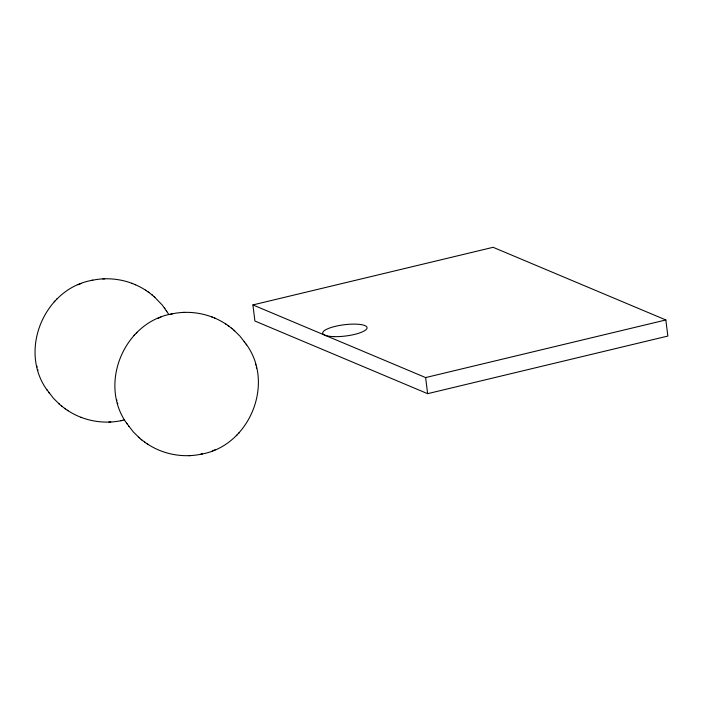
<?xml version="1.0" encoding="UTF-8"?>
<svg xmlns="http://www.w3.org/2000/svg" width="703" height="703" viewBox="0 0 703 703"><rect width="100%" height="100%" fill="white"/><g stroke="black" fill="none" stroke-linecap="round" stroke-linejoin="round"><path stroke-width="1.05" d="M91.803 280.374C44.096 288.766 18.216 350.832 47.277 390.314M171.629 313.96C123.921 322.343 98.042 384.409 127.102 423.891M201.638 454.085C249.345 445.702 275.224 383.627 246.164 344.154M54.193 301.763L54.843 301.112M56.477 299.434L57.092 298.81M134.027 335.349L134.668 334.69M136.312 333.011L136.918 332.396M236.349 435.649L236.964 435.034M238.598 433.356L239.248 432.697M81.109 283.537L77.98 284.82M160.934 317.115L157.806 318.406M212.332 450.931L215.461 449.639M124.598 419.876C105.274 424.884 83.912 421.361 67.312 410.227M252.904 304.917L493.119 247.307L665.846 319.962L667.85 336.06L427.626 393.671L254.908 321.016L252.904 304.917L425.623 377.573L665.846 319.962M92.005 280.339C110.512 276.323 130.556 280.128 146.303 290.655M171.831 313.916C190.337 309.9 210.382 313.705 226.129 324.232M120.811 420.719L122.753 420.306M147.138 443.813C162.885 454.331 182.929 458.136 201.436 454.129M90.854 280.576L92.805 280.163M170.68 314.162L172.63 313.74M200.636 454.296L202.587 453.883M104.765 278.81L102.831 278.889M184.59 312.396L182.657 312.475M108.851 422.072L110.784 421.993M188.676 455.649L190.61 455.57M131.856 283.291L132.656 283.608M134.695 284.434L135.556 284.785M211.691 316.868L212.482 317.185M214.529 318.02L215.382 318.362M80.959 417.274L81.75 417.6M228.088 325.577L232.131 328.661M148.263 292L152.305 295.084M141.136 439.384L145.178 442.468M61.31 405.798L65.353 408.882M225.408 323.74L228.844 326.095M145.583 290.163L149.018 292.518M144.423 441.95L147.858 444.305M64.597 408.373L68.033 410.719M233.967 330.234L239.995 336.183L246.674 344.892M154.142 296.657L162.358 305.155L168.632 314.188M126.593 423.153L133.271 431.862L139.299 437.811M46.767 389.567L53.446 398.285L59.474 404.234M231.463 328.099L234.661 330.823M151.628 294.513L154.836 297.246M138.605 437.222L141.813 439.946M58.78 403.645L61.978 406.369M244.249 341.386L244.749 342.115M164.414 307.809L164.915 308.538M166.339 310.568L166.848 311.315M128.517 425.93L129.027 426.651M48.692 392.353L49.192 393.074M255.479 364.136L255.707 364.998M256.323 367.423L256.551 368.293M116.716 399.752L116.944 400.613M117.559 403.047L117.788 403.909M36.89 366.166L37.118 367.036M37.734 369.47L37.962 370.332M425.623 377.573L427.626 393.671M334.145 336.64A22.355 5.677 -7.1 0 0 367.08 327.703A22.355 5.677 -7.1 0 0 333.433 326.825A22.355 5.677 -7.1 0 0 334.145 336.64"/></g></svg>
